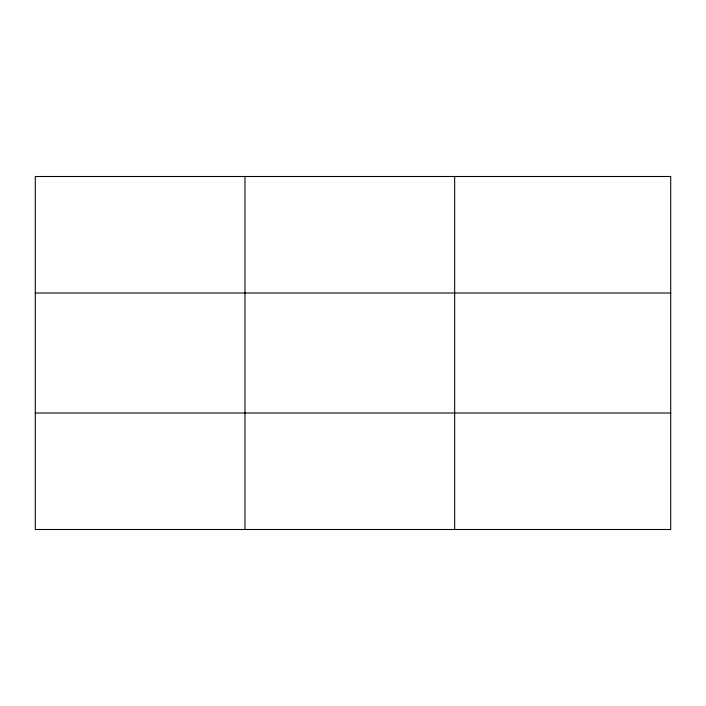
<?xml version="1.0" encoding="UTF-8"?>
<svg xmlns="http://www.w3.org/2000/svg" width="706" height="706" viewBox="0 0 706 706"><rect width="100%" height="100%" fill="white"/><g stroke="black" fill="none" stroke-linecap="round" stroke-linejoin="round"><path stroke-width="1.06" d="M244.982 529.5L244.982 176.5M454.664 529.5L454.664 176.5M35.3 292.99L670.7 292.99M35.3 413.01L670.7 413.01M670.7 176.5L35.3 176.5L35.3 529.5L670.7 529.5L670.7 176.5"/></g></svg>
